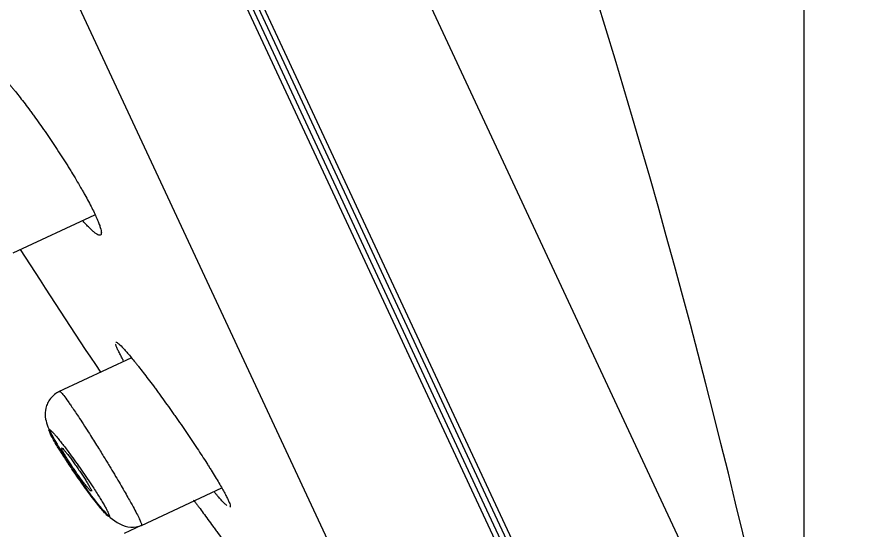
# Model space of a CAD drawing. Header units: millimetres. Extents: x 6110 to 6704, y -2661 to -1821.
# Drawn here: x 6580.166 to 6584.2, y -2178.821 to -2176.353 of the extents above; entities that cross this region are included whole.
import ezdxf

# ---------------------------------------------------------------- set-up
doc = ezdxf.new("R2010")
doc.units = ezdxf.units.MM
doc.header["$LTSCALE"] = 0.1
doc.linetypes.add('HIDDEN2', pattern=[4.7625, 3.175, -1.5875])
doc.layers.add('1', color=4, linetype='HIDDEN2', lineweight=13)
doc.layers.add('DIM', color=3, linetype='Continuous', lineweight=9)

msp = doc.modelspace()

# ---------------------------------------------------------------- hatches: boundary and pattern name
at = {"layer": 'DIM'}
h = msp.add_hatch(dxfattribs=at)
h.set_pattern_fill('ANSI31', color=2)
edge = h.paths.add_edge_path()
edge.add_line((6619.6172, -2595.9805), (6619.6172, -1962.2056))
edge.add_line((6634.6172, -1966.1101), (6619.6172, -1966.1101))
edge.add_line((6634.6172, -2610.9805), (6634.6172, -1966.1101))
edge.add_line((6634.6172, -2610.9805), (6184.4567, -2610.9805))
edge.add_line((6619.6172, -2595.9805), (6184.4567, -2595.9805))
edge.add_line((6184.4567, -2610.9805), (6184.4567, -2595.9805))

# ---------------------------------------------------------------- linework, layer by layer
at = {"layer": '1', "color": 7, "linetype": 'Continuous', "lineweight": -3}
for p, q in [((6571.8778, -2156.0473), (6582.6344, -2179.115)), ((6583.2394, -2180.3526), (6571.9006, -2156.0366)), ((6571.8322, -2156.0685), (6582.9228, -2179.8524)), ((6571.8551, -2156.0578), (6582.61, -2179.1219)), ((6572.8044, -2156.2493), (6583.9407, -2180.131)), ((6571.4142, -2156.8976), (6582.345, -2180.3388)), ((6583.9485, -2174.7181), (6583.9485, -2180.1765)), ((6580.1481, -2177.4881), (6580.5414, -2177.3047)), ((6580.7172, -2177.9931), (6580.366, -2178.1569)), ((6580.366, -2178.1569), (6580.3641, -2178.1577)), ((6580.7655, -2178.7981), (6581.151, -2178.6184)), ((6580.7643, -2178.7982), (6580.6823, -2178.8365))]:
    msp.add_line(p, q, dxfattribs=at)
for centre, start, end in [((6544.7413, -2188.0939), 11.48274, 25), ((6613.8473, -2155.8693), 212.68827, 213.69871)]:
    msp.add_arc(centre, 40, start, end, dxfattribs=at)
for points, knots in [([(6580.0645, -2176.6947), (6580.0617, -2176.6887), (6580.0592, -2176.6831), (6580.0551, -2176.6737), (6580.0535, -2176.6698), (6580.0504, -2176.6625), (6580.049, -2176.659), (6580.0451, -2176.6489), (6580.0408, -2176.6366), (6580.0382, -2176.6267), (6580.0368, -2176.6202), (6580.0365, -2176.6181), (6580.036, -2176.6144), (6580.0359, -2176.6127), (6580.0359, -2176.6049), (6580.0376, -2176.6013), (6580.0426, -2176.5998), (6580.0447, -2176.5999), (6580.0486, -2176.6011), (6580.0499, -2176.6016), (6580.0529, -2176.6031), (6580.0545, -2176.6039), (6580.0628, -2176.6091), (6580.071, -2176.6157), (6580.0831, -2176.627), (6580.0856, -2176.6294), (6580.0908, -2176.6346), (6580.0935, -2176.6373), (6580.1018, -2176.6459), (6580.1135, -2176.6584), (6580.1263, -2176.673), (6580.1364, -2176.6847), (6580.1398, -2176.6888), (6580.1468, -2176.6971), (6580.1504, -2176.7015), (6580.1686, -2176.7237), (6580.1839, -2176.7431), (6580.2079, -2176.7744), (6580.2161, -2176.7853), (6580.2286, -2176.8021), (6580.2329, -2176.8079), (6580.2414, -2176.8195), (6580.2457, -2176.8253), (6580.2671, -2176.8549), (6580.2844, -2176.8793), (6580.3062, -2176.9109), (6580.3106, -2176.9173), (6580.3194, -2176.9302), (6580.3238, -2176.9367), (6580.337, -2176.9562), (6580.3457, -2176.9693), (6580.3715, -2177.0084), (6580.3883, -2177.0345), (6580.4088, -2177.0671), (6580.4129, -2177.0736), (6580.421, -2177.0866), (6580.425, -2177.0931), (6580.4367, -2177.1123), (6580.4519, -2177.1374), (6580.4661, -2177.1617), (6580.4764, -2177.1795), (6580.4798, -2177.1854), (6580.4865, -2177.1971), (6580.4897, -2177.2029), (6580.5056, -2177.2315), (6580.517, -2177.2528), (6580.527, -2177.2725)], [0, 0, 0, 0, 0.022578, 0.022578, 0.038868, 0.038868, 0.055159, 0.055159, 0.08774, 0.12032, 0.12032, 0.136611, 0.136611, 0.152901, 0.152901, 0.218062, 0.218062, 0.250643, 0.250643, 0.266934, 0.266934, 0.283224, 0.283224, 0.348385, 0.348385, 0.364676, 0.364676, 0.380966, 0.380966, 0.413547, 0.446128, 0.446128, 0.462418, 0.462418, 0.478708, 0.478708, 0.54387, 0.54387, 0.576451, 0.576451, 0.592741, 0.592741, 0.609031, 0.609031, 0.674193, 0.674193, 0.690483, 0.690483, 0.706773, 0.706773, 0.739354, 0.739354, 0.804516, 0.804516, 0.820806, 0.820806, 0.837096, 0.837096, 0.869677, 0.902258, 0.902258, 0.918548, 0.918548, 0.934839, 0.934839, 1, 1, 1, 1]), ([(6580.527, -2177.2725), (6580.537, -2177.2923), (6580.5453, -2177.3099), (6580.5555, -2177.3333), (6580.5584, -2177.3406), (6580.5623, -2177.3508), (6580.5635, -2177.354), (6580.5656, -2177.3602), (6580.5666, -2177.3632), (6580.5709, -2177.3771), (6580.5725, -2177.3858), (6580.5725, -2177.3936), (6580.5723, -2177.395), (6580.5719, -2177.3975), (6580.5715, -2177.3986), (6580.5701, -2177.4013), (6580.5688, -2177.4025), (6580.5635, -2177.4041), (6580.5584, -2177.4026), (6580.5498, -2177.3975), (6580.548, -2177.3963), (6580.5442, -2177.3936), (6580.5422, -2177.3921), (6580.536, -2177.3872), (6580.5269, -2177.3794), (6580.5165, -2177.3693), (6580.5081, -2177.3607), (6580.5052, -2177.3578), (6580.4993, -2177.3515), (6580.4963, -2177.3482), (6580.4905, -2177.3418), (6580.4878, -2177.3388), (6580.485, -2177.3357)], [0, 0, 0, 0, 0.138581, 0.138581, 0.207872, 0.207872, 0.242517, 0.242517, 0.277162, 0.277162, 0.415743, 0.415743, 0.450388, 0.450388, 0.485034, 0.485034, 0.554324, 0.554324, 0.692905, 0.692905, 0.72755, 0.72755, 0.762196, 0.762196, 0.831486, 0.900777, 0.900777, 0.935422, 0.935422, 0.970067, 0.970067, 1, 1, 1, 1]), ([(6580.6787, -2178.0056), (6580.6746, -2177.9982), (6580.6707, -2177.9911), (6580.6652, -2177.9808), (6580.6633, -2177.9773), (6580.6598, -2177.9705), (6580.6582, -2177.9673), (6580.6536, -2177.958), (6580.6483, -2177.9469), (6580.6448, -2177.9381), (6580.6428, -2177.9325), (6580.6422, -2177.9307), (6580.6416, -2177.9286), (6580.6415, -2177.9281), (6580.6413, -2177.9276)], [0, 0, 0, 0, 0.198517, 0.198517, 0.307712, 0.307712, 0.416906, 0.416906, 0.635294, 0.853683, 0.853683, 0.962877, 0.962877, 1, 1, 1, 1]), ([(6580.642, -2177.9178), (6580.6424, -2177.9176), (6580.6429, -2177.9175), (6580.6448, -2177.9176), (6580.6465, -2177.9183), (6580.651, -2177.9211), (6580.6536, -2177.9231), (6580.6628, -2177.9309), (6580.6705, -2177.9386), (6580.6821, -2177.9512), (6580.6846, -2177.9539), (6580.6896, -2177.9596), (6580.6922, -2177.9625), (6580.7003, -2177.9718), (6580.7117, -2177.9852), (6580.7243, -2178.0007), (6580.7343, -2178.013), (6580.7377, -2178.0173), (6580.7447, -2178.026), (6580.7482, -2178.0305), (6580.7664, -2178.0536), (6580.7817, -2178.0735), (6580.8059, -2178.1056), (6580.8142, -2178.1166), (6580.8269, -2178.1337), (6580.8312, -2178.1395), (6580.8398, -2178.1513), (6580.8441, -2178.1572), (6580.8658, -2178.1869), (6580.8835, -2178.2114), (6580.9059, -2178.2429), (6580.9104, -2178.2492), (6580.9194, -2178.262), (6580.9239, -2178.2685), (6580.9375, -2178.2878), (6580.9464, -2178.3007), (6580.9731, -2178.3392), (6580.9905, -2178.3648), (6581.0119, -2178.3966), (6581.0162, -2178.403), (6581.0246, -2178.4156), (6581.0287, -2178.4219), (6581.041, -2178.4405), (6581.057, -2178.4648), (6581.0721, -2178.4882), (6581.083, -2178.5054), (6581.0866, -2178.5111), (6581.0937, -2178.5223), (6581.0972, -2178.5278), (6581.1143, -2178.5551), (6581.1266, -2178.5754), (6581.1376, -2178.594)], [0, 0, 0, 0, 0.016358, 0.016358, 0.057343, 0.057343, 0.098328, 0.098328, 0.180299, 0.180299, 0.200791, 0.200791, 0.221284, 0.221284, 0.262269, 0.303254, 0.303254, 0.323746, 0.323746, 0.344239, 0.344239, 0.426209, 0.426209, 0.467194, 0.467194, 0.487687, 0.487687, 0.508179, 0.508179, 0.590149, 0.590149, 0.610642, 0.610642, 0.631134, 0.631134, 0.672119, 0.672119, 0.75409, 0.75409, 0.774582, 0.774582, 0.795075, 0.795075, 0.83606, 0.877045, 0.877045, 0.897537, 0.897537, 0.91803, 0.91803, 1, 1, 1, 1]), ([(6580.3721, -2178.154), (6580.3631, -2178.1583), (6580.3468, -2178.1683), (6580.3271, -2178.1882), (6580.3132, -2178.2108), (6580.3025, -2178.2414), (6580.3014, -2178.2787), (6580.3153, -2178.328), (6580.35, -2178.3928), (6580.3958, -2178.4692), (6580.4237, -2178.5111), (6580.4278, -2178.5172)], [0, 0, 0, 0, 0.059047, 0.118898, 0.178273, 0.236409, 0.348801, 0.461966, 0.703604, 0.957545, 1, 1, 1, 1]), ([(6580.372, -2178.154), (6580.3721, -2178.154), (6580.373, -2178.1536), (6580.3773, -2178.1564), (6580.3909, -2178.1724), (6580.4079, -2178.1957), (6580.4248, -2178.2197), (6580.4393, -2178.2409), (6580.4574, -2178.2679), (6580.4794, -2178.3015), (6580.5026, -2178.3375), (6580.5249, -2178.3727), (6580.5444, -2178.4038), (6580.5624, -2178.4328), (6580.5788, -2178.4594), (6580.5934, -2178.4832), (6580.6062, -2178.5042), (6580.622, -2178.5305), (6580.641, -2178.5623), (6580.6627, -2178.5991), (6580.6823, -2178.6329), (6580.6997, -2178.6635), (6580.7101, -2178.682), (6580.7149, -2178.6906)], [0, 0, 0, 0, 0.000766, 0.07955, 0.162763, 0.250428, 0.288553, 0.332587, 0.382529, 0.438377, 0.500129, 0.547085, 0.590281, 0.629716, 0.665391, 0.697304, 0.725456, 0.749845, 0.803525, 0.855376, 0.905402, 0.953608, 1, 1, 1, 1]), ([(6580.5765, -2178.6845), (6580.5724, -2178.6776), (6580.5634, -2178.663), (6580.5484, -2178.639), (6580.5291, -2178.6094), (6580.5054, -2178.5736), (6580.4773, -2178.5326), (6580.4488, -2178.4922), (6580.4241, -2178.4581), (6580.4037, -2178.4305), (6580.3871, -2178.4089), (6580.372, -2178.3895), (6580.3583, -2178.3727), (6580.3465, -2178.3589), (6580.3367, -2178.3483), (6580.3291, -2178.341), (6580.3238, -2178.3372), (6580.3206, -2178.3372), (6580.3209, -2178.343), (6580.3272, -2178.3578), (6580.3387, -2178.3797), (6580.3534, -2178.4052), (6580.369, -2178.4308), (6580.384, -2178.4547), (6580.4004, -2178.4802), (6580.4178, -2178.5067), (6580.4361, -2178.5339), (6580.4579, -2178.5657), (6580.4832, -2178.6017), (6580.5109, -2178.64), (6580.537, -2178.6749), (6580.5604, -2178.7048), (6580.5804, -2178.729), (6580.5943, -2178.7442), (6580.6032, -2178.7527), (6580.6086, -2178.7564), (6580.6114, -2178.7565), (6580.6118, -2178.753), (6580.6096, -2178.7459), (6580.6049, -2178.7352), (6580.5978, -2178.7214), (6580.5884, -2178.7045), (6580.5807, -2178.6915), (6580.5765, -2178.6845)], [0, 0, 0, 0, 0.020906, 0.041651, 0.06259, 0.093847, 0.125039, 0.156311, 0.18749, 0.208426, 0.229148, 0.250003, 0.270932, 0.291648, 0.312511, 0.333453, 0.354152, 0.374997, 0.406285, 0.437446, 0.468755, 0.500039, 0.520883, 0.54161, 0.562602, 0.583415, 0.604116, 0.625063, 0.656249, 0.687498, 0.718729, 0.749958, 0.781209, 0.812434, 0.833331, 0.854055, 0.874962, 0.895832, 0.916544, 0.937458, 0.958336, 0.979064, 1, 1, 1, 1]), ([(6580.5217, -2178.6327), (6580.521, -2178.6321), (6580.5202, -2178.6314), (6580.5183, -2178.6296), (6580.5162, -2178.6274), (6580.5136, -2178.6247), (6580.5109, -2178.6216), (6580.5094, -2178.6198), (6580.5048, -2178.6143), (6580.5014, -2178.6102), (6580.4958, -2178.6031), (6580.4939, -2178.6006), (6580.4899, -2178.5955), (6580.4878, -2178.5928), (6580.4815, -2178.5845), (6580.4772, -2178.5786), (6580.4704, -2178.5693), (6580.468, -2178.5661), (6580.4634, -2178.5596), (6580.4588, -2178.5531), (6580.4541, -2178.5465), (6580.4494, -2178.5397), (6580.447, -2178.5363), (6580.44, -2178.526), (6580.4354, -2178.5193), (6580.4287, -2178.5092), (6580.4265, -2178.5059), (6580.4221, -2178.4993), (6580.42, -2178.496), (6580.4138, -2178.4864), (6580.4099, -2178.4803), (6580.4045, -2178.4716), (6580.4028, -2178.4688), (6580.3994, -2178.4633), (6580.3979, -2178.4607), (6580.3935, -2178.4532), (6580.3909, -2178.4487), (6580.3882, -2178.4437), (6580.3877, -2178.4428), (6580.3867, -2178.4409), (6580.3853, -2178.4382), (6580.3834, -2178.4344), (6580.3823, -2178.4319), (6580.3817, -2178.4301), (6580.3814, -2178.4294), (6580.3812, -2178.4288)], [0, 0, 0, 0, 0.033576, 0.033576, 0.0698, 0.106024, 0.106024, 0.142248, 0.142248, 0.214697, 0.214697, 0.250921, 0.250921, 0.287145, 0.287145, 0.359594, 0.359594, 0.395818, 0.395818, 0.432042, 0.468266, 0.468266, 0.504491, 0.504491, 0.576939, 0.576939, 0.613163, 0.613163, 0.649387, 0.649387, 0.721836, 0.721836, 0.75806, 0.75806, 0.794284, 0.794284, 0.866733, 0.866733, 0.884845, 0.884845, 0.902957, 0.939181, 0.975405, 0.975405, 1, 1, 1, 1]), ([(6580.3813, -2178.4256), (6580.3813, -2178.4256), (6580.3813, -2178.4256), (6580.3817, -2178.4255), (6580.3821, -2178.4256), (6580.3831, -2178.4261), (6580.3837, -2178.4265), (6580.386, -2178.4283), (6580.3879, -2178.4302), (6580.3914, -2178.4339), (6580.3927, -2178.4353), (6580.3954, -2178.4384), (6580.3983, -2178.4418), (6580.4015, -2178.4457), (6580.4049, -2178.4499), (6580.4067, -2178.4521), (6580.4123, -2178.4592), (6580.4163, -2178.4644), (6580.4226, -2178.4727), (6580.4247, -2178.4755), (6580.4291, -2178.4815), (6580.4314, -2178.4845), (6580.4381, -2178.4938), (6580.4428, -2178.5002), (6580.4498, -2178.5101), (6580.4521, -2178.5135), (6580.4569, -2178.5203), (6580.4592, -2178.5237), (6580.4662, -2178.5338), (6580.4708, -2178.5406), (6580.4776, -2178.5507), (6580.4798, -2178.5541), (6580.4842, -2178.5607), (6580.4884, -2178.5671), (6580.4924, -2178.5734), (6580.4963, -2178.5795), (6580.4982, -2178.5825), (6580.5037, -2178.5913), (6580.507, -2178.5967), (6580.51, -2178.6018)], [0, 0, 0, 0, 0.005047, 0.005047, 0.046503, 0.046503, 0.08796, 0.08796, 0.170872, 0.170872, 0.212329, 0.212329, 0.253785, 0.295242, 0.295242, 0.336698, 0.336698, 0.419611, 0.419611, 0.461067, 0.461067, 0.502523, 0.502523, 0.585436, 0.585436, 0.626893, 0.626893, 0.668349, 0.668349, 0.751262, 0.751262, 0.792718, 0.792718, 0.834174, 0.875631, 0.875631, 0.917087, 0.917087, 1, 1, 1, 1]), ([(6580.4278, -2178.5172), (6580.4364, -2178.5304), (6580.4582, -2178.5631), (6580.5088, -2178.6352), (6580.5721, -2178.7214), (6580.6443, -2178.789), (6580.7142, -2178.8114), (6580.7484, -2178.8052), (6580.7657, -2178.798)], [0, 0, 0, 0, 0.083879, 0.210819, 0.469271, 0.725747, 0.861955, 1, 1, 1, 1]), ([(6581.1376, -2178.594), (6581.1486, -2178.6127), (6581.158, -2178.6292), (6581.1696, -2178.6509), (6581.1731, -2178.6576), (6581.1778, -2178.6669), (6581.1792, -2178.6698), (6581.1819, -2178.6754), (6581.1831, -2178.6781), (6581.1886, -2178.6906), (6581.1912, -2178.698), (6581.1922, -2178.7043), (6581.1923, -2178.7054), (6581.1923, -2178.7073), (6581.1921, -2178.7081), (6581.1916, -2178.7095), (6581.1911, -2178.71), (6581.1906, -2178.7102)], [0, 0, 0, 0, 0.26385, 0.26385, 0.395774, 0.395774, 0.461737, 0.461737, 0.527699, 0.527699, 0.791549, 0.791549, 0.857511, 0.857511, 0.923474, 0.923474, 1, 1, 1, 1]), ([(6580.51, -2178.6018), (6580.513, -2178.6068), (6580.5155, -2178.6113), (6580.5188, -2178.6172), (6580.5197, -2178.6191), (6580.5215, -2178.6225), (6580.5222, -2178.6241), (6580.5242, -2178.6283), (6580.525, -2178.6304), (6580.5254, -2178.6323), (6580.5255, -2178.6326), (6580.5256, -2178.6332), (6580.5256, -2178.6335), (6580.5255, -2178.634), (6580.5253, -2178.6342), (6580.5251, -2178.6344)], [0, 0, 0, 0, 0.25463, 0.25463, 0.381945, 0.381945, 0.50926, 0.50926, 0.763889, 0.763889, 0.827547, 0.827547, 0.891204, 0.891204, 1, 1, 1, 1]), ([(6581.1749, -2178.7021), (6581.1735, -2178.7009), (6581.172, -2178.6996), (6581.1687, -2178.6965), (6581.1668, -2178.6948), (6581.1609, -2178.689), (6581.1523, -2178.6802), (6581.1422, -2178.6691), (6581.134, -2178.6598), (6581.1312, -2178.6566), (6581.1254, -2178.6498), (6581.1224, -2178.6464), (6581.1182, -2178.6414), (6581.117, -2178.64), (6581.1159, -2178.6386)], [0, 0, 0, 0, 0.106649, 0.106649, 0.227832, 0.227832, 0.470197, 0.712562, 0.712562, 0.833745, 0.833745, 0.954927, 0.954927, 1, 1, 1, 1]), ([(6580.7149, -2178.6906), (6580.7219, -2178.7033), (6580.7347, -2178.7268), (6580.7497, -2178.7558), (6580.7602, -2178.7778), (6580.766, -2178.7923), (6580.7667, -2178.7972), (6580.7658, -2178.798), (6580.7657, -2178.798)], [0, 0, 0, 0, 0.19336, 0.386217, 0.578639, 0.770695, 0.962455, 1, 1, 1, 1]), ([(6581.0157, -2178.6762), (6581.0179, -2178.6792), (6581.0201, -2178.6822), (6581.0255, -2178.6893), (6581.0286, -2178.6935), (6581.0349, -2178.702), (6581.0382, -2178.7064), (6581.0549, -2178.729), (6581.0693, -2178.7485), (6581.0924, -2178.7801), (6581.1003, -2178.791), (6581.1126, -2178.8079), (6581.1168, -2178.8136), (6581.1251, -2178.8252), (6581.1294, -2178.831), (6581.1506, -2178.8603), (6581.168, -2178.8845), (6581.1904, -2178.9158), (6581.1949, -2178.9221), (6581.204, -2178.9347), (6581.2086, -2178.9411), (6581.2222, -2178.9602), (6581.2313, -2178.973), (6581.2584, -2179.0111), (6581.2764, -2179.0365), (6581.2988, -2179.0682), (6581.3032, -2179.0745), (6581.3121, -2179.0871), (6581.3164, -2179.0933), (6581.3294, -2179.1118), (6581.3464, -2179.136), (6581.3627, -2179.1593), (6581.3746, -2179.1765), (6581.3785, -2179.1821), (6581.3863, -2179.1934), (6581.3902, -2179.1989), (6581.4091, -2179.2262), (6581.423, -2179.2466), (6581.4359, -2179.2654)], [0, 0, 0, 0, 0.022259, 0.022259, 0.051016, 0.051016, 0.079773, 0.079773, 0.194801, 0.194801, 0.252316, 0.252316, 0.281073, 0.281073, 0.30983, 0.30983, 0.424858, 0.424858, 0.453615, 0.453615, 0.482372, 0.482372, 0.539887, 0.539887, 0.654915, 0.654915, 0.683672, 0.683672, 0.712429, 0.712429, 0.769943, 0.827457, 0.827457, 0.856215, 0.856215, 0.884972, 0.884972, 1, 1, 1, 1])]:
    msp.add_open_spline(points, degree=3, knots=knots, dxfattribs=at)

doc.saveas('drawing.dxf')
